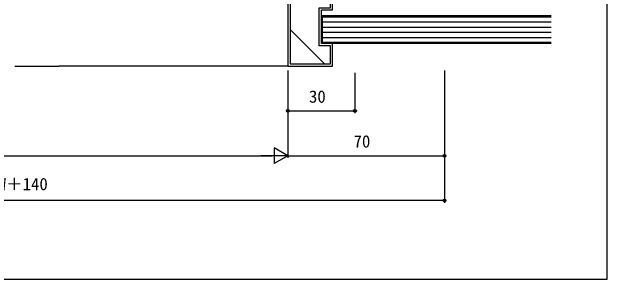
# Model space of a CAD drawing. Units: millimetres, scale not verified. Extents: x -437 to 438, y -344 to 341.
# Drawn here: x 172.4 to 438.2, y -343.8 to -224.7 of the extents above; entities that cross this region are included whole.
import ezdxf
from ezdxf.enums import TextEntityAlignment as Align

# ---------------------------------------------------------------- set-up
doc = ezdxf.new("R2010")
doc.units = ezdxf.units.MM
doc.header["$LTSCALE"] = 2
for name, color, linetype in [('0-5_YKK_D', 6, 'Continuous'), ('0-6_YKK_ZWAK', 7, 'Continuous'), ('0-7_YSS_K', 3, 'Continuous')]:
    doc.layers.add(name, color=color, linetype=linetype)
doc.styles.add('ＭＳ ゴシック', font='')
doc.styles.get('ＭＳ ゴシック').set_extended_font_data('MS Gothic')

msp = doc.modelspace()

# ---------------------------------------------------------------- linework, layer by layer
at = {"layer": '0-5_YKK_D'}
for p, q in [((295.6, -250.8), (295.6, -289.8)), ((295.6, -250.8), (295.6, -289.8)), ((295.6, -251.8), (295.6, -269.8)), ((325.6, -251.8), (325.6, -269.8)), ((365.6, -250.8), (365.6, -309.8)), ((365.6, -250.8), (365.6, -289.8)), ((295.6, -268.8), (325.6, -268.8)), ((295.6, -288.8), (289.538, -285.3)), ((289.538, -285.3), (289.538, -292.3)), ((54.2, -288.8), (288.6, -288.8)), ((295.6, -288.8), (283.476, -288.8)), ((295.6, -288.8), (289.538, -292.3)), ((295.6, -288.8), (365.6, -288.8)), ((365.6, -308.8), (-22.8, -308.8))]:
    msp.add_line(p, q, dxfattribs=at)
for centre in [(295.6, -268.8), (325.6, -268.8), (365.6, -288.8), (365.6, -308.8)]:
    msp.add_circle(centre, 0.637, dxfattribs=at)
at = {"layer": '0-6_YKK_ZWAK'}
msp.add_lwpolyline([(-436.8, -343.8), (438.2, -343.8), (438.2, 306.2)], dxfattribs=at)
at = {"layer": '0-7_YSS_K'}
for p, q in [((311.1, -229.1), (413.2, -229.1)), ((296.6, -232.471), (311.929, -247.8)), ((311.1, -231.4), (413.2, -231.4)), ((311.1, -233.7), (413.2, -233.7)), ((311.1, -236), (413.2, -236)), ((173.7, -248.8), (193.532, -248.8)), ((295.6, -248.8), (193.532, -248.8))]:
    msp.add_line(p, q, dxfattribs=at)
for points in [[(315.6, -133.8), (298.6, -133.8), (298.6, -148.8), (295.6, -148.8), (295.6, -248.8), (315.6, -248.8), (315.6, -238.8), (310.6, -238.8), (310.6, -223.8), (315.6, -223.8)], [(314.6, -134.8), (299.6, -134.8), (299.6, -149.8), (296.6, -149.8), (296.6, -247.8), (314.6, -247.8), (314.6, -239.8), (309.6, -239.8), (309.6, -222.8), (314.6, -222.8)]]:
    msp.add_lwpolyline(points, close=True, dxfattribs=at)
for points in [[(413.2, -238.8), (310.6, -238.8), (310.6, -226.3), (413.2, -226.3)], [(413.2, -238.3), (311.1, -238.3), (311.1, -226.8), (413.2, -226.8)]]:
    msp.add_lwpolyline(points, dxfattribs=at)

# ---------------------------------------------------------------- texts
at = {"layer": '0-5_YKK_D', "style": 'ＭＳ ゴシック'}
for s, p in [('30', (305.06, -266.8)), ('70', (324.975, -286.8)), ('躯体開口幅＝W＋140', (120.924, -305.82))]:
    msp.add_text(s, height=5.499, dxfattribs=at).set_placement(p, align=Align.BOTTOM_LEFT)

doc.saveas('drawing.dxf')
